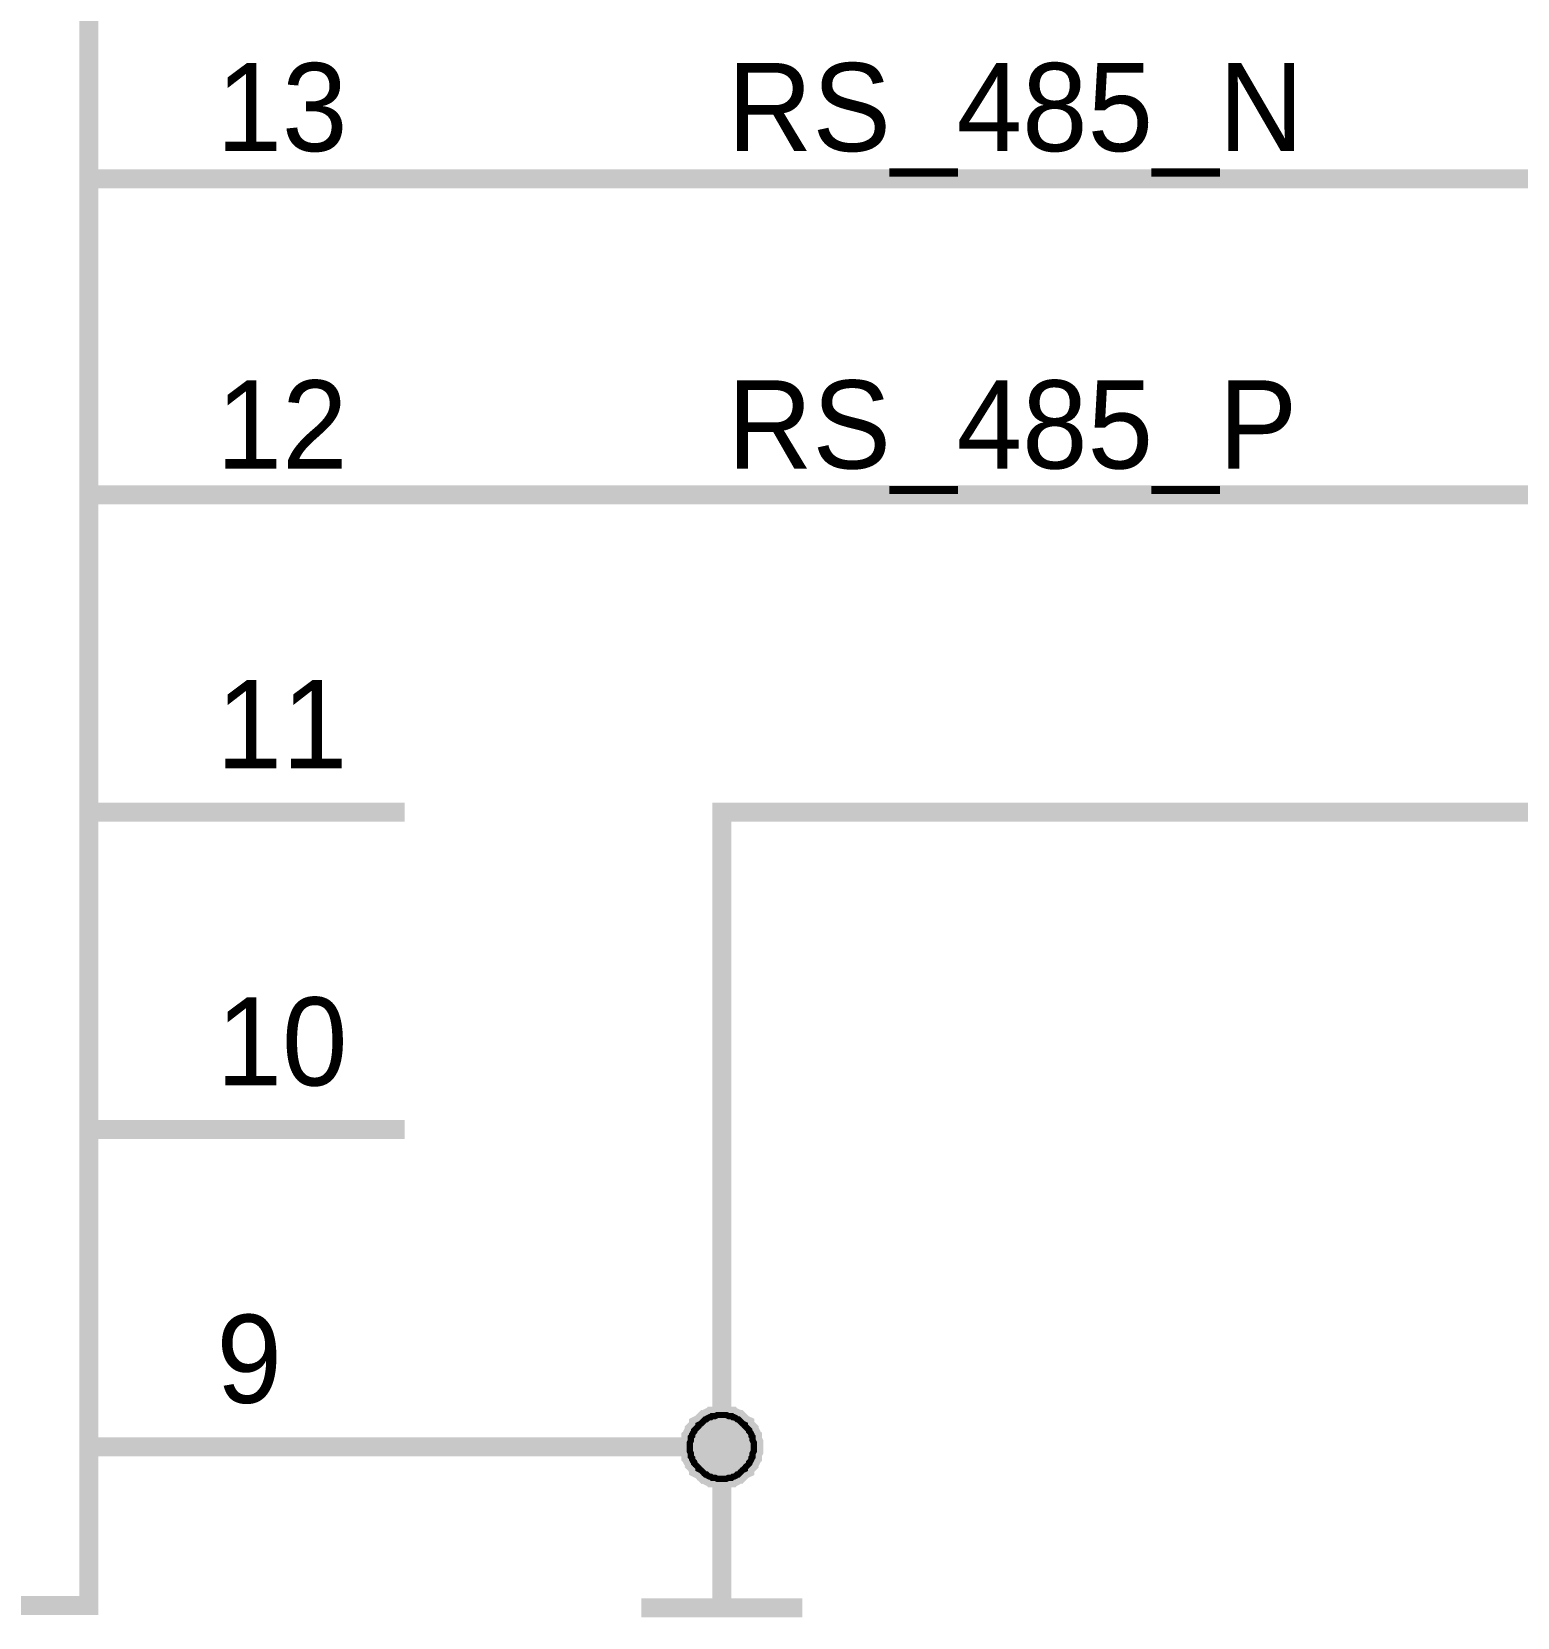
# Model space of a CAD drawing. Extents: x 0 to 594, y 0 to 420.
# Drawn here: x 341.6 to 365.03, y 189.8 to 214.8 of the extents above; entities that cross this region are included whole.
import ezdxf

# ---------------------------------------------------------------- set-up
doc = ezdxf.new("R2010")
doc.units = 0
doc.layers.add('SHEET', color=255, linetype='CONTINUOUS')

msp = doc.modelspace()

# ---------------------------------------------------------------- linework, layer by layer
at = {"layer": 'SHEET', "const_width": 0.3}
msp.add_lwpolyline([(315.007, 234.999), (342.495, 234.999), (342.495, 189.987), (315.007, 189.987), (315.007, 234.999)], close=True, dxfattribs=at)
at = {"layer": 'SHEET'}
for points, const_width in [([(342.495, 212.484), (347.478, 212.484)], 0.3), ([(347.478, 212.484), (432.442, 212.484)], 0.3), ([(342.495, 207.498), (347.478, 207.498)], 0.3), ([(347.478, 207.498), (432.442, 207.498)], 0.3), ([(342.495, 202.495), (347.478, 202.495)], 0.3), ([(432.442, 202.495), (352.479, 202.495), (352.479, 192.488), (347.478, 192.488)], 0.3), ([(342.495, 197.492), (347.478, 197.492)], 0.3), ([(351.976, 192.488), (351.976, 192.506), (351.976, 192.541), (351.976, 192.558), (351.993, 192.593), (351.993, 192.61), (351.993, 192.645), (352.01, 192.662), (352.01, 192.68), (352.028, 192.714), (352.045, 192.732), (352.045, 192.749), (352.062, 192.766), (352.08, 192.784), (352.097, 192.801), (352.114, 192.818), (352.114, 192.836), (352.149, 192.853), (352.167, 192.871), (352.184, 192.888), (352.201, 192.905), (352.219, 192.923), (352.236, 192.923), (352.253, 192.94), (352.288, 192.957), (352.305, 192.957), (352.323, 192.975), (352.358, 192.975), (352.375, 192.975), (352.41, 192.992), (352.427, 192.992), (352.462, 192.992), (352.479, 192.992)], 0.3), ([(351.976, 192.488), (351.976, 192.506), (351.976, 192.541), (351.976, 192.558), (351.993, 192.593), (351.993, 192.61), (351.993, 192.645), (352.01, 192.662), (352.01, 192.68), (352.028, 192.714), (352.045, 192.732), (352.045, 192.749), (352.062, 192.766), (352.08, 192.784), (352.097, 192.801), (352.114, 192.818), (352.114, 192.836), (352.149, 192.853), (352.167, 192.871), (352.184, 192.888), (352.201, 192.905), (352.219, 192.923), (352.236, 192.923), (352.253, 192.94), (352.288, 192.957), (352.305, 192.957), (352.323, 192.975), (352.358, 192.975), (352.375, 192.975), (352.41, 192.992), (352.427, 192.992), (352.462, 192.992), (352.479, 192.992)], 0.3), ([(351.976, 192.488), (351.976, 192.506), (351.976, 192.541), (351.976, 192.558), (351.993, 192.593), (351.993, 192.61), (351.993, 192.645), (352.01, 192.662), (352.01, 192.68), (352.028, 192.714), (352.045, 192.732), (352.045, 192.749), (352.062, 192.766), (352.08, 192.784), (352.097, 192.801), (352.114, 192.818), (352.114, 192.836), (352.149, 192.853), (352.167, 192.871), (352.184, 192.888), (352.201, 192.905), (352.219, 192.923), (352.236, 192.923), (352.253, 192.94), (352.288, 192.957), (352.305, 192.957), (352.323, 192.975), (352.358, 192.975), (352.375, 192.975), (352.41, 192.992), (352.427, 192.992), (352.462, 192.992), (352.479, 192.992)], 0.3), ([(351.976, 192.488), (351.976, 192.506), (351.976, 192.541), (351.976, 192.558), (351.993, 192.593), (351.993, 192.61), (351.993, 192.645), (352.01, 192.662), (352.01, 192.68), (352.028, 192.714), (352.045, 192.732), (352.045, 192.749), (352.062, 192.766), (352.08, 192.784), (352.097, 192.801), (352.114, 192.818), (352.114, 192.836), (352.149, 192.853), (352.167, 192.871), (352.184, 192.888), (352.201, 192.905), (352.219, 192.923), (352.236, 192.923), (352.253, 192.94), (352.288, 192.957), (352.305, 192.957), (352.323, 192.975), (352.358, 192.975), (352.375, 192.975), (352.41, 192.992), (352.427, 192.992), (352.462, 192.992), (352.479, 192.992)], 0.3), ([(351.976, 192.488), (351.976, 192.506), (351.976, 192.541), (351.976, 192.558), (351.993, 192.593), (351.993, 192.61), (351.993, 192.645), (352.01, 192.662), (352.01, 192.68), (352.028, 192.714), (352.045, 192.732), (352.045, 192.749), (352.062, 192.766), (352.08, 192.784), (352.097, 192.801), (352.114, 192.818), (352.114, 192.836), (352.149, 192.853), (352.167, 192.871), (352.184, 192.888), (352.201, 192.905), (352.219, 192.923), (352.236, 192.923), (352.253, 192.94), (352.288, 192.957), (352.305, 192.957), (352.323, 192.975), (352.358, 192.975), (352.375, 192.975), (352.41, 192.992), (352.427, 192.992), (352.462, 192.992), (352.479, 192.992)], 0.0991), ([(351.976, 192.488), (351.976, 192.506), (351.976, 192.541), (351.976, 192.558), (351.993, 192.593), (351.993, 192.61), (351.993, 192.645), (352.01, 192.662), (352.01, 192.68), (352.028, 192.714), (352.045, 192.732), (352.045, 192.749), (352.062, 192.766), (352.08, 192.784), (352.097, 192.801), (352.114, 192.818), (352.114, 192.836), (352.149, 192.853), (352.167, 192.871), (352.184, 192.888), (352.201, 192.905), (352.219, 192.923), (352.236, 192.923), (352.253, 192.94), (352.288, 192.957), (352.305, 192.957), (352.323, 192.975), (352.358, 192.975), (352.375, 192.975), (352.41, 192.992), (352.427, 192.992), (352.462, 192.992), (352.479, 192.992)], 0.0991), ([(351.976, 192.488), (351.976, 192.506), (351.976, 192.541), (351.976, 192.558), (351.993, 192.593), (351.993, 192.61), (351.993, 192.645), (352.01, 192.662), (352.01, 192.68), (352.028, 192.714), (352.045, 192.732), (352.045, 192.749), (352.062, 192.766), (352.08, 192.784), (352.097, 192.801), (352.114, 192.818), (352.114, 192.836), (352.149, 192.853), (352.167, 192.871), (352.184, 192.888), (352.201, 192.905), (352.219, 192.923), (352.236, 192.923), (352.253, 192.94), (352.288, 192.957), (352.305, 192.957), (352.323, 192.975), (352.358, 192.975), (352.375, 192.975), (352.41, 192.992), (352.427, 192.992), (352.462, 192.992), (352.479, 192.992)], 0.0991), ([(351.976, 192.488), (351.976, 192.506), (351.976, 192.541), (351.976, 192.558), (351.993, 192.593), (351.993, 192.61), (351.993, 192.645), (352.01, 192.662), (352.01, 192.68), (352.028, 192.714), (352.045, 192.732), (352.045, 192.749), (352.062, 192.766), (352.08, 192.784), (352.097, 192.801), (352.114, 192.818), (352.114, 192.836), (352.149, 192.853), (352.167, 192.871), (352.184, 192.888), (352.201, 192.905), (352.219, 192.923), (352.236, 192.923), (352.253, 192.94), (352.288, 192.957), (352.305, 192.957), (352.323, 192.975), (352.358, 192.975), (352.375, 192.975), (352.41, 192.992), (352.427, 192.992), (352.462, 192.992), (352.479, 192.992)], 0.0991), ([(352.479, 192.992), (352.479, 192.992)], 0.3), ([(352.479, 192.992), (352.496, 192.992), (352.531, 192.992), (352.549, 192.992), (352.583, 192.975), (352.601, 192.975), (352.635, 192.975), (352.653, 192.957), (352.67, 192.957), (352.705, 192.94), (352.722, 192.923), (352.74, 192.923), (352.757, 192.905), (352.774, 192.888), (352.792, 192.871), (352.809, 192.853), (352.844, 192.836), (352.844, 192.818), (352.861, 192.801), (352.879, 192.784), (352.896, 192.766), (352.913, 192.749), (352.913, 192.732), (352.931, 192.714), (352.948, 192.68), (352.948, 192.662), (352.965, 192.645), (352.965, 192.61), (352.965, 192.593), (352.983, 192.558), (352.983, 192.541), (352.983, 192.506), (352.983, 192.488)], 0.3), ([(352.479, 192.992), (352.479, 192.992)], 0.3), ([(352.479, 192.992), (352.496, 192.992), (352.531, 192.992), (352.549, 192.992), (352.583, 192.975), (352.601, 192.975), (352.635, 192.975), (352.653, 192.957), (352.67, 192.957), (352.705, 192.94), (352.722, 192.923), (352.74, 192.923), (352.757, 192.905), (352.774, 192.888), (352.792, 192.871), (352.809, 192.853), (352.844, 192.836), (352.844, 192.818), (352.861, 192.801), (352.879, 192.784), (352.896, 192.766), (352.913, 192.749), (352.913, 192.732), (352.931, 192.714), (352.948, 192.68), (352.948, 192.662), (352.965, 192.645), (352.965, 192.61), (352.965, 192.593), (352.983, 192.558), (352.983, 192.541), (352.983, 192.506), (352.983, 192.488)], 0.3), ([(352.479, 192.992), (352.479, 192.992)], 0.3), ([(352.479, 192.992), (352.496, 192.992), (352.531, 192.992), (352.549, 192.992), (352.583, 192.975), (352.601, 192.975), (352.635, 192.975), (352.653, 192.957), (352.67, 192.957), (352.705, 192.94), (352.722, 192.923), (352.74, 192.923), (352.757, 192.905), (352.774, 192.888), (352.792, 192.871), (352.809, 192.853), (352.844, 192.836), (352.844, 192.818), (352.861, 192.801), (352.879, 192.784), (352.896, 192.766), (352.913, 192.749), (352.913, 192.732), (352.931, 192.714), (352.948, 192.68), (352.948, 192.662), (352.965, 192.645), (352.965, 192.61), (352.965, 192.593), (352.983, 192.558), (352.983, 192.541), (352.983, 192.506), (352.983, 192.488)], 0.3), ([(352.479, 192.992), (352.479, 192.992)], 0.3), ([(352.479, 192.992), (352.496, 192.992), (352.531, 192.992), (352.549, 192.992), (352.583, 192.975), (352.601, 192.975), (352.635, 192.975), (352.653, 192.957), (352.67, 192.957), (352.705, 192.94), (352.722, 192.923), (352.74, 192.923), (352.757, 192.905), (352.774, 192.888), (352.792, 192.871), (352.809, 192.853), (352.844, 192.836), (352.844, 192.818), (352.861, 192.801), (352.879, 192.784), (352.896, 192.766), (352.913, 192.749), (352.913, 192.732), (352.931, 192.714), (352.948, 192.68), (352.948, 192.662), (352.965, 192.645), (352.965, 192.61), (352.965, 192.593), (352.983, 192.558), (352.983, 192.541), (352.983, 192.506), (352.983, 192.488)], 0.3), ([(352.479, 192.992), (352.479, 192.992)], 0.0991), ([(352.479, 192.992), (352.496, 192.992), (352.531, 192.992), (352.549, 192.992), (352.583, 192.975), (352.601, 192.975), (352.635, 192.975), (352.653, 192.957), (352.67, 192.957), (352.705, 192.94), (352.722, 192.923), (352.74, 192.923), (352.757, 192.905), (352.774, 192.888), (352.792, 192.871), (352.809, 192.853), (352.844, 192.836), (352.844, 192.818), (352.861, 192.801), (352.879, 192.784), (352.896, 192.766), (352.913, 192.749), (352.913, 192.732), (352.931, 192.714), (352.948, 192.68), (352.948, 192.662), (352.965, 192.645), (352.965, 192.61), (352.965, 192.593), (352.983, 192.558), (352.983, 192.541), (352.983, 192.506), (352.983, 192.488)], 0.0991), ([(352.479, 192.992), (352.479, 192.992)], 0.0991), ([(352.479, 192.992), (352.496, 192.992), (352.531, 192.992), (352.549, 192.992), (352.583, 192.975), (352.601, 192.975), (352.635, 192.975), (352.653, 192.957), (352.67, 192.957), (352.705, 192.94), (352.722, 192.923), (352.74, 192.923), (352.757, 192.905), (352.774, 192.888), (352.792, 192.871), (352.809, 192.853), (352.844, 192.836), (352.844, 192.818), (352.861, 192.801), (352.879, 192.784), (352.896, 192.766), (352.913, 192.749), (352.913, 192.732), (352.931, 192.714), (352.948, 192.68), (352.948, 192.662), (352.965, 192.645), (352.965, 192.61), (352.965, 192.593), (352.983, 192.558), (352.983, 192.541), (352.983, 192.506), (352.983, 192.488)], 0.0991), ([(352.479, 192.992), (352.479, 192.992)], 0.0991), ([(352.479, 192.992), (352.496, 192.992), (352.531, 192.992), (352.549, 192.992), (352.583, 192.975), (352.601, 192.975), (352.635, 192.975), (352.653, 192.957), (352.67, 192.957), (352.705, 192.94), (352.722, 192.923), (352.74, 192.923), (352.757, 192.905), (352.774, 192.888), (352.792, 192.871), (352.809, 192.853), (352.844, 192.836), (352.844, 192.818), (352.861, 192.801), (352.879, 192.784), (352.896, 192.766), (352.913, 192.749), (352.913, 192.732), (352.931, 192.714), (352.948, 192.68), (352.948, 192.662), (352.965, 192.645), (352.965, 192.61), (352.965, 192.593), (352.983, 192.558), (352.983, 192.541), (352.983, 192.506), (352.983, 192.488)], 0.0991), ([(352.479, 192.992), (352.479, 192.992)], 0.0991), ([(352.479, 192.992), (352.496, 192.992), (352.531, 192.992), (352.549, 192.992), (352.583, 192.975), (352.601, 192.975), (352.635, 192.975), (352.653, 192.957), (352.67, 192.957), (352.705, 192.94), (352.722, 192.923), (352.74, 192.923), (352.757, 192.905), (352.774, 192.888), (352.792, 192.871), (352.809, 192.853), (352.844, 192.836), (352.844, 192.818), (352.861, 192.801), (352.879, 192.784), (352.896, 192.766), (352.913, 192.749), (352.913, 192.732), (352.931, 192.714), (352.948, 192.68), (352.948, 192.662), (352.965, 192.645), (352.965, 192.61), (352.965, 192.593), (352.983, 192.558), (352.983, 192.541), (352.983, 192.506), (352.983, 192.488)], 0.0991), ([(342.495, 192.488), (347.478, 192.488)], 0.3), ([(352.479, 191.985), (352.462, 191.985), (352.427, 191.985), (352.41, 191.985), (352.375, 192.002), (352.358, 192.002), (352.323, 192.002), (352.305, 192.019), (352.288, 192.019), (352.253, 192.037), (352.236, 192.054), (352.219, 192.054), (352.201, 192.071), (352.184, 192.089), (352.167, 192.106), (352.149, 192.124), (352.114, 192.141), (352.114, 192.158), (352.097, 192.176), (352.08, 192.193), (352.062, 192.21), (352.045, 192.228), (352.045, 192.245), (352.028, 192.263), (352.01, 192.297), (352.01, 192.315), (351.993, 192.332), (351.993, 192.367), (351.993, 192.384), (351.976, 192.419), (351.976, 192.436), (351.976, 192.471), (351.976, 192.488)], 0.3), ([(351.976, 192.488), (351.976, 192.488)], 0.3), ([(352.479, 191.985), (352.462, 191.985), (352.427, 191.985), (352.41, 191.985), (352.375, 192.002), (352.358, 192.002), (352.323, 192.002), (352.305, 192.019), (352.288, 192.019), (352.253, 192.037), (352.236, 192.054), (352.219, 192.054), (352.201, 192.071), (352.184, 192.089), (352.167, 192.106), (352.149, 192.124), (352.114, 192.141), (352.114, 192.158), (352.097, 192.176), (352.08, 192.193), (352.062, 192.21), (352.045, 192.228), (352.045, 192.245), (352.028, 192.263), (352.01, 192.297), (352.01, 192.315), (351.993, 192.332), (351.993, 192.367), (351.993, 192.384), (351.976, 192.419), (351.976, 192.436), (351.976, 192.471), (351.976, 192.488)], 0.3), ([(351.976, 192.488), (351.976, 192.488)], 0.3), ([(352.479, 191.985), (352.462, 191.985), (352.427, 191.985), (352.41, 191.985), (352.375, 192.002), (352.358, 192.002), (352.323, 192.002), (352.305, 192.019), (352.288, 192.019), (352.253, 192.037), (352.236, 192.054), (352.219, 192.054), (352.201, 192.071), (352.184, 192.089), (352.167, 192.106), (352.149, 192.124), (352.114, 192.141), (352.114, 192.158), (352.097, 192.176), (352.08, 192.193), (352.062, 192.21), (352.045, 192.228), (352.045, 192.245), (352.028, 192.263), (352.01, 192.297), (352.01, 192.315), (351.993, 192.332), (351.993, 192.367), (351.993, 192.384), (351.976, 192.419), (351.976, 192.436), (351.976, 192.471), (351.976, 192.488)], 0.3), ([(351.976, 192.488), (351.976, 192.488)], 0.3), ([(352.479, 191.985), (352.462, 191.985), (352.427, 191.985), (352.41, 191.985), (352.375, 192.002), (352.358, 192.002), (352.323, 192.002), (352.305, 192.019), (352.288, 192.019), (352.253, 192.037), (352.236, 192.054), (352.219, 192.054), (352.201, 192.071), (352.184, 192.089), (352.167, 192.106), (352.149, 192.124), (352.114, 192.141), (352.114, 192.158), (352.097, 192.176), (352.08, 192.193), (352.062, 192.21), (352.045, 192.228), (352.045, 192.245), (352.028, 192.263), (352.01, 192.297), (352.01, 192.315), (351.993, 192.332), (351.993, 192.367), (351.993, 192.384), (351.976, 192.419), (351.976, 192.436), (351.976, 192.471), (351.976, 192.488)], 0.3), ([(351.976, 192.488), (351.976, 192.488)], 0.3), ([(352.479, 191.985), (352.462, 191.985), (352.427, 191.985), (352.41, 191.985), (352.375, 192.002), (352.358, 192.002), (352.323, 192.002), (352.305, 192.019), (352.288, 192.019), (352.253, 192.037), (352.236, 192.054), (352.219, 192.054), (352.201, 192.071), (352.184, 192.089), (352.167, 192.106), (352.149, 192.124), (352.114, 192.141), (352.114, 192.158), (352.097, 192.176), (352.08, 192.193), (352.062, 192.21), (352.045, 192.228), (352.045, 192.245), (352.028, 192.263), (352.01, 192.297), (352.01, 192.315), (351.993, 192.332), (351.993, 192.367), (351.993, 192.384), (351.976, 192.419), (351.976, 192.436), (351.976, 192.471), (351.976, 192.488)], 0.0991), ([(351.976, 192.488), (351.976, 192.488)], 0.0991), ([(352.479, 191.985), (352.462, 191.985), (352.427, 191.985), (352.41, 191.985), (352.375, 192.002), (352.358, 192.002), (352.323, 192.002), (352.305, 192.019), (352.288, 192.019), (352.253, 192.037), (352.236, 192.054), (352.219, 192.054), (352.201, 192.071), (352.184, 192.089), (352.167, 192.106), (352.149, 192.124), (352.114, 192.141), (352.114, 192.158), (352.097, 192.176), (352.08, 192.193), (352.062, 192.21), (352.045, 192.228), (352.045, 192.245), (352.028, 192.263), (352.01, 192.297), (352.01, 192.315), (351.993, 192.332), (351.993, 192.367), (351.993, 192.384), (351.976, 192.419), (351.976, 192.436), (351.976, 192.471), (351.976, 192.488)], 0.0991), ([(351.976, 192.488), (351.976, 192.488)], 0.0991), ([(352.479, 191.985), (352.462, 191.985), (352.427, 191.985), (352.41, 191.985), (352.375, 192.002), (352.358, 192.002), (352.323, 192.002), (352.305, 192.019), (352.288, 192.019), (352.253, 192.037), (352.236, 192.054), (352.219, 192.054), (352.201, 192.071), (352.184, 192.089), (352.167, 192.106), (352.149, 192.124), (352.114, 192.141), (352.114, 192.158), (352.097, 192.176), (352.08, 192.193), (352.062, 192.21), (352.045, 192.228), (352.045, 192.245), (352.028, 192.263), (352.01, 192.297), (352.01, 192.315), (351.993, 192.332), (351.993, 192.367), (351.993, 192.384), (351.976, 192.419), (351.976, 192.436), (351.976, 192.471), (351.976, 192.488)], 0.0991), ([(351.976, 192.488), (351.976, 192.488)], 0.0991), ([(352.479, 191.985), (352.462, 191.985), (352.427, 191.985), (352.41, 191.985), (352.375, 192.002), (352.358, 192.002), (352.323, 192.002), (352.305, 192.019), (352.288, 192.019), (352.253, 192.037), (352.236, 192.054), (352.219, 192.054), (352.201, 192.071), (352.184, 192.089), (352.167, 192.106), (352.149, 192.124), (352.114, 192.141), (352.114, 192.158), (352.097, 192.176), (352.08, 192.193), (352.062, 192.21), (352.045, 192.228), (352.045, 192.245), (352.028, 192.263), (352.01, 192.297), (352.01, 192.315), (351.993, 192.332), (351.993, 192.367), (351.993, 192.384), (351.976, 192.419), (351.976, 192.436), (351.976, 192.471), (351.976, 192.488)], 0.0991), ([(351.976, 192.488), (351.976, 192.488)], 0.0991), ([(352.479, 192.488), (352.479, 189.952)], 0.3), ([(352.983, 192.488), (352.983, 192.471), (352.983, 192.436), (352.983, 192.419), (352.965, 192.384), (352.965, 192.367), (352.965, 192.332), (352.948, 192.315), (352.948, 192.297), (352.931, 192.263), (352.913, 192.245), (352.913, 192.228), (352.896, 192.21), (352.879, 192.193), (352.861, 192.176), (352.844, 192.158), (352.844, 192.141), (352.809, 192.124), (352.792, 192.106), (352.774, 192.089), (352.757, 192.071), (352.74, 192.054), (352.722, 192.054), (352.705, 192.037), (352.67, 192.019), (352.653, 192.019), (352.635, 192.002), (352.601, 192.002), (352.583, 192.002), (352.549, 191.985), (352.531, 191.985), (352.496, 191.985), (352.479, 191.985)], 0.3), ([(352.983, 192.488), (352.983, 192.471), (352.983, 192.436), (352.983, 192.419), (352.965, 192.384), (352.965, 192.367), (352.965, 192.332), (352.948, 192.315), (352.948, 192.297), (352.931, 192.263), (352.913, 192.245), (352.913, 192.228), (352.896, 192.21), (352.879, 192.193), (352.861, 192.176), (352.844, 192.158), (352.844, 192.141), (352.809, 192.124), (352.792, 192.106), (352.774, 192.089), (352.757, 192.071), (352.74, 192.054), (352.722, 192.054), (352.705, 192.037), (352.67, 192.019), (352.653, 192.019), (352.635, 192.002), (352.601, 192.002), (352.583, 192.002), (352.549, 191.985), (352.531, 191.985), (352.496, 191.985), (352.479, 191.985)], 0.3), ([(352.983, 192.488), (352.983, 192.471), (352.983, 192.436), (352.983, 192.419), (352.965, 192.384), (352.965, 192.367), (352.965, 192.332), (352.948, 192.315), (352.948, 192.297), (352.931, 192.263), (352.913, 192.245), (352.913, 192.228), (352.896, 192.21), (352.879, 192.193), (352.861, 192.176), (352.844, 192.158), (352.844, 192.141), (352.809, 192.124), (352.792, 192.106), (352.774, 192.089), (352.757, 192.071), (352.74, 192.054), (352.722, 192.054), (352.705, 192.037), (352.67, 192.019), (352.653, 192.019), (352.635, 192.002), (352.601, 192.002), (352.583, 192.002), (352.549, 191.985), (352.531, 191.985), (352.496, 191.985), (352.479, 191.985)], 0.3), ([(352.983, 192.488), (352.983, 192.471), (352.983, 192.436), (352.983, 192.419), (352.965, 192.384), (352.965, 192.367), (352.965, 192.332), (352.948, 192.315), (352.948, 192.297), (352.931, 192.263), (352.913, 192.245), (352.913, 192.228), (352.896, 192.21), (352.879, 192.193), (352.861, 192.176), (352.844, 192.158), (352.844, 192.141), (352.809, 192.124), (352.792, 192.106), (352.774, 192.089), (352.757, 192.071), (352.74, 192.054), (352.722, 192.054), (352.705, 192.037), (352.67, 192.019), (352.653, 192.019), (352.635, 192.002), (352.601, 192.002), (352.583, 192.002), (352.549, 191.985), (352.531, 191.985), (352.496, 191.985), (352.479, 191.985)], 0.3), ([(352.983, 192.488), (352.983, 192.471), (352.983, 192.436), (352.983, 192.419), (352.965, 192.384), (352.965, 192.367), (352.965, 192.332), (352.948, 192.315), (352.948, 192.297), (352.931, 192.263), (352.913, 192.245), (352.913, 192.228), (352.896, 192.21), (352.879, 192.193), (352.861, 192.176), (352.844, 192.158), (352.844, 192.141), (352.809, 192.124), (352.792, 192.106), (352.774, 192.089), (352.757, 192.071), (352.74, 192.054), (352.722, 192.054), (352.705, 192.037), (352.67, 192.019), (352.653, 192.019), (352.635, 192.002), (352.601, 192.002), (352.583, 192.002), (352.549, 191.985), (352.531, 191.985), (352.496, 191.985), (352.479, 191.985)], 0.0991), ([(352.983, 192.488), (352.983, 192.471), (352.983, 192.436), (352.983, 192.419), (352.965, 192.384), (352.965, 192.367), (352.965, 192.332), (352.948, 192.315), (352.948, 192.297), (352.931, 192.263), (352.913, 192.245), (352.913, 192.228), (352.896, 192.21), (352.879, 192.193), (352.861, 192.176), (352.844, 192.158), (352.844, 192.141), (352.809, 192.124), (352.792, 192.106), (352.774, 192.089), (352.757, 192.071), (352.74, 192.054), (352.722, 192.054), (352.705, 192.037), (352.67, 192.019), (352.653, 192.019), (352.635, 192.002), (352.601, 192.002), (352.583, 192.002), (352.549, 191.985), (352.531, 191.985), (352.496, 191.985), (352.479, 191.985)], 0.0991), ([(352.983, 192.488), (352.983, 192.471), (352.983, 192.436), (352.983, 192.419), (352.965, 192.384), (352.965, 192.367), (352.965, 192.332), (352.948, 192.315), (352.948, 192.297), (352.931, 192.263), (352.913, 192.245), (352.913, 192.228), (352.896, 192.21), (352.879, 192.193), (352.861, 192.176), (352.844, 192.158), (352.844, 192.141), (352.809, 192.124), (352.792, 192.106), (352.774, 192.089), (352.757, 192.071), (352.74, 192.054), (352.722, 192.054), (352.705, 192.037), (352.67, 192.019), (352.653, 192.019), (352.635, 192.002), (352.601, 192.002), (352.583, 192.002), (352.549, 191.985), (352.531, 191.985), (352.496, 191.985), (352.479, 191.985)], 0.0991), ([(352.983, 192.488), (352.983, 192.471), (352.983, 192.436), (352.983, 192.419), (352.965, 192.384), (352.965, 192.367), (352.965, 192.332), (352.948, 192.315), (352.948, 192.297), (352.931, 192.263), (352.913, 192.245), (352.913, 192.228), (352.896, 192.21), (352.879, 192.193), (352.861, 192.176), (352.844, 192.158), (352.844, 192.141), (352.809, 192.124), (352.792, 192.106), (352.774, 192.089), (352.757, 192.071), (352.74, 192.054), (352.722, 192.054), (352.705, 192.037), (352.67, 192.019), (352.653, 192.019), (352.635, 192.002), (352.601, 192.002), (352.583, 192.002), (352.549, 191.985), (352.531, 191.985), (352.496, 191.985), (352.479, 191.985)], 0.0991), ([(352.983, 192.488), (352.983, 192.488), (352.983, 192.488), (352.983, 192.488), (352.983, 192.488), (352.983, 192.488), (352.983, 192.488), (352.983, 192.488), (352.983, 192.488), (352.983, 192.488), (352.983, 192.488), (352.983, 192.488), (352.983, 192.488), (352.983, 192.488), (352.983, 192.488), (352.983, 192.488), (352.983, 192.488), (352.983, 192.488), (352.983, 192.488), (352.983, 192.488), (352.983, 192.488), (352.983, 192.488), (352.983, 192.488), (352.983, 192.488), (352.983, 192.488), (352.983, 192.488), (352.983, 192.488), (352.983, 192.488), (352.983, 192.488), (352.983, 192.488), (352.983, 192.488), (352.983, 192.488), (352.983, 192.488)], 0.3), ([(352.983, 192.488), (352.983, 192.488)], 0.3), ([(352.983, 192.488), (352.983, 192.488), (352.983, 192.488), (352.983, 192.488), (352.983, 192.488), (352.983, 192.488), (352.983, 192.488), (352.983, 192.488), (352.983, 192.488), (352.983, 192.488), (352.983, 192.488), (352.983, 192.488), (352.983, 192.488), (352.983, 192.488), (352.983, 192.488), (352.983, 192.488), (352.983, 192.488), (352.983, 192.488), (352.983, 192.488), (352.983, 192.488), (352.983, 192.488), (352.983, 192.488), (352.983, 192.488), (352.983, 192.488), (352.983, 192.488), (352.983, 192.488), (352.983, 192.488), (352.983, 192.488), (352.983, 192.488), (352.983, 192.488), (352.983, 192.488), (352.983, 192.488), (352.983, 192.488)], 0.3), ([(352.983, 192.488), (352.983, 192.488)], 0.3), ([(352.983, 192.488), (352.983, 192.488), (352.983, 192.488), (352.983, 192.488), (352.983, 192.488), (352.983, 192.488), (352.983, 192.488), (352.983, 192.488), (352.983, 192.488), (352.983, 192.488), (352.983, 192.488), (352.983, 192.488), (352.983, 192.488), (352.983, 192.488), (352.983, 192.488), (352.983, 192.488), (352.983, 192.488), (352.983, 192.488), (352.983, 192.488), (352.983, 192.488), (352.983, 192.488), (352.983, 192.488), (352.983, 192.488), (352.983, 192.488), (352.983, 192.488), (352.983, 192.488), (352.983, 192.488), (352.983, 192.488), (352.983, 192.488), (352.983, 192.488), (352.983, 192.488), (352.983, 192.488), (352.983, 192.488)], 0.3), ([(352.983, 192.488), (352.983, 192.488)], 0.3), ([(352.983, 192.488), (352.983, 192.488), (352.983, 192.488), (352.983, 192.488), (352.983, 192.488), (352.983, 192.488), (352.983, 192.488), (352.983, 192.488), (352.983, 192.488), (352.983, 192.488), (352.983, 192.488), (352.983, 192.488), (352.983, 192.488), (352.983, 192.488), (352.983, 192.488), (352.983, 192.488), (352.983, 192.488), (352.983, 192.488), (352.983, 192.488), (352.983, 192.488), (352.983, 192.488), (352.983, 192.488), (352.983, 192.488), (352.983, 192.488), (352.983, 192.488), (352.983, 192.488), (352.983, 192.488), (352.983, 192.488), (352.983, 192.488), (352.983, 192.488), (352.983, 192.488), (352.983, 192.488), (352.983, 192.488)], 0.3), ([(352.983, 192.488), (352.983, 192.488)], 0.3), ([(352.983, 192.488), (352.983, 192.488), (352.983, 192.488), (352.983, 192.488), (352.983, 192.488), (352.983, 192.488), (352.983, 192.488), (352.983, 192.488), (352.983, 192.488), (352.983, 192.488), (352.983, 192.488), (352.983, 192.488), (352.983, 192.488), (352.983, 192.488), (352.983, 192.488), (352.983, 192.488), (352.983, 192.488), (352.983, 192.488), (352.983, 192.488), (352.983, 192.488), (352.983, 192.488), (352.983, 192.488), (352.983, 192.488), (352.983, 192.488), (352.983, 192.488), (352.983, 192.488), (352.983, 192.488), (352.983, 192.488), (352.983, 192.488), (352.983, 192.488), (352.983, 192.488), (352.983, 192.488), (352.983, 192.488)], 0.0991), ([(352.983, 192.488), (352.983, 192.488)], 0.0991), ([(352.983, 192.488), (352.983, 192.488), (352.983, 192.488), (352.983, 192.488), (352.983, 192.488), (352.983, 192.488), (352.983, 192.488), (352.983, 192.488), (352.983, 192.488), (352.983, 192.488), (352.983, 192.488), (352.983, 192.488), (352.983, 192.488), (352.983, 192.488), (352.983, 192.488), (352.983, 192.488), (352.983, 192.488), (352.983, 192.488), (352.983, 192.488), (352.983, 192.488), (352.983, 192.488), (352.983, 192.488), (352.983, 192.488), (352.983, 192.488), (352.983, 192.488), (352.983, 192.488), (352.983, 192.488), (352.983, 192.488), (352.983, 192.488), (352.983, 192.488), (352.983, 192.488), (352.983, 192.488), (352.983, 192.488)], 0.0991), ([(352.983, 192.488), (352.983, 192.488)], 0.0991), ([(352.983, 192.488), (352.983, 192.488), (352.983, 192.488), (352.983, 192.488), (352.983, 192.488), (352.983, 192.488), (352.983, 192.488), (352.983, 192.488), (352.983, 192.488), (352.983, 192.488), (352.983, 192.488), (352.983, 192.488), (352.983, 192.488), (352.983, 192.488), (352.983, 192.488), (352.983, 192.488), (352.983, 192.488), (352.983, 192.488), (352.983, 192.488), (352.983, 192.488), (352.983, 192.488), (352.983, 192.488), (352.983, 192.488), (352.983, 192.488), (352.983, 192.488), (352.983, 192.488), (352.983, 192.488), (352.983, 192.488), (352.983, 192.488), (352.983, 192.488), (352.983, 192.488), (352.983, 192.488), (352.983, 192.488)], 0.0991), ([(352.983, 192.488), (352.983, 192.488)], 0.0991), ([(352.983, 192.488), (352.983, 192.488), (352.983, 192.488), (352.983, 192.488), (352.983, 192.488), (352.983, 192.488), (352.983, 192.488), (352.983, 192.488), (352.983, 192.488), (352.983, 192.488), (352.983, 192.488), (352.983, 192.488), (352.983, 192.488), (352.983, 192.488), (352.983, 192.488), (352.983, 192.488), (352.983, 192.488), (352.983, 192.488), (352.983, 192.488), (352.983, 192.488), (352.983, 192.488), (352.983, 192.488), (352.983, 192.488), (352.983, 192.488), (352.983, 192.488), (352.983, 192.488), (352.983, 192.488), (352.983, 192.488), (352.983, 192.488), (352.983, 192.488), (352.983, 192.488), (352.983, 192.488), (352.983, 192.488)], 0.0991), ([(352.983, 192.488), (352.983, 192.488)], 0.0991), ([(351.212, 189.952), (353.747, 189.952)], 0.3)]:
    msp.add_lwpolyline(points, dxfattribs=dict(at, const_width=const_width))
at = {"layer": 'SHEET', "const_width": 0.508}
msp.add_lwpolyline([(352.246, 192.5, 1), (352.754, 192.5, 1)], format="xyb", close=True, dxfattribs=at)

# ---------------------------------------------------------------- texts
at = {"layer": 'SHEET'}
for s, height, p in [('13', 1.3898, (344.509, 212.919)), ('RS_485_N', 1.3898, (352.566, 212.919)), ('12', 1.3898, (344.509, 207.915)), ('RS_485_P', 1.3898, (352.566, 207.915)), ('11', 1.3898, (344.509, 203.19)), ('10', 1.3898, (344.509, 198.187)), ('9', 1.39, (344.509, 193.183))]:
    msp.add_text(s, height=height, dxfattribs=at).set_placement(p)

doc.saveas('drawing.dxf')
